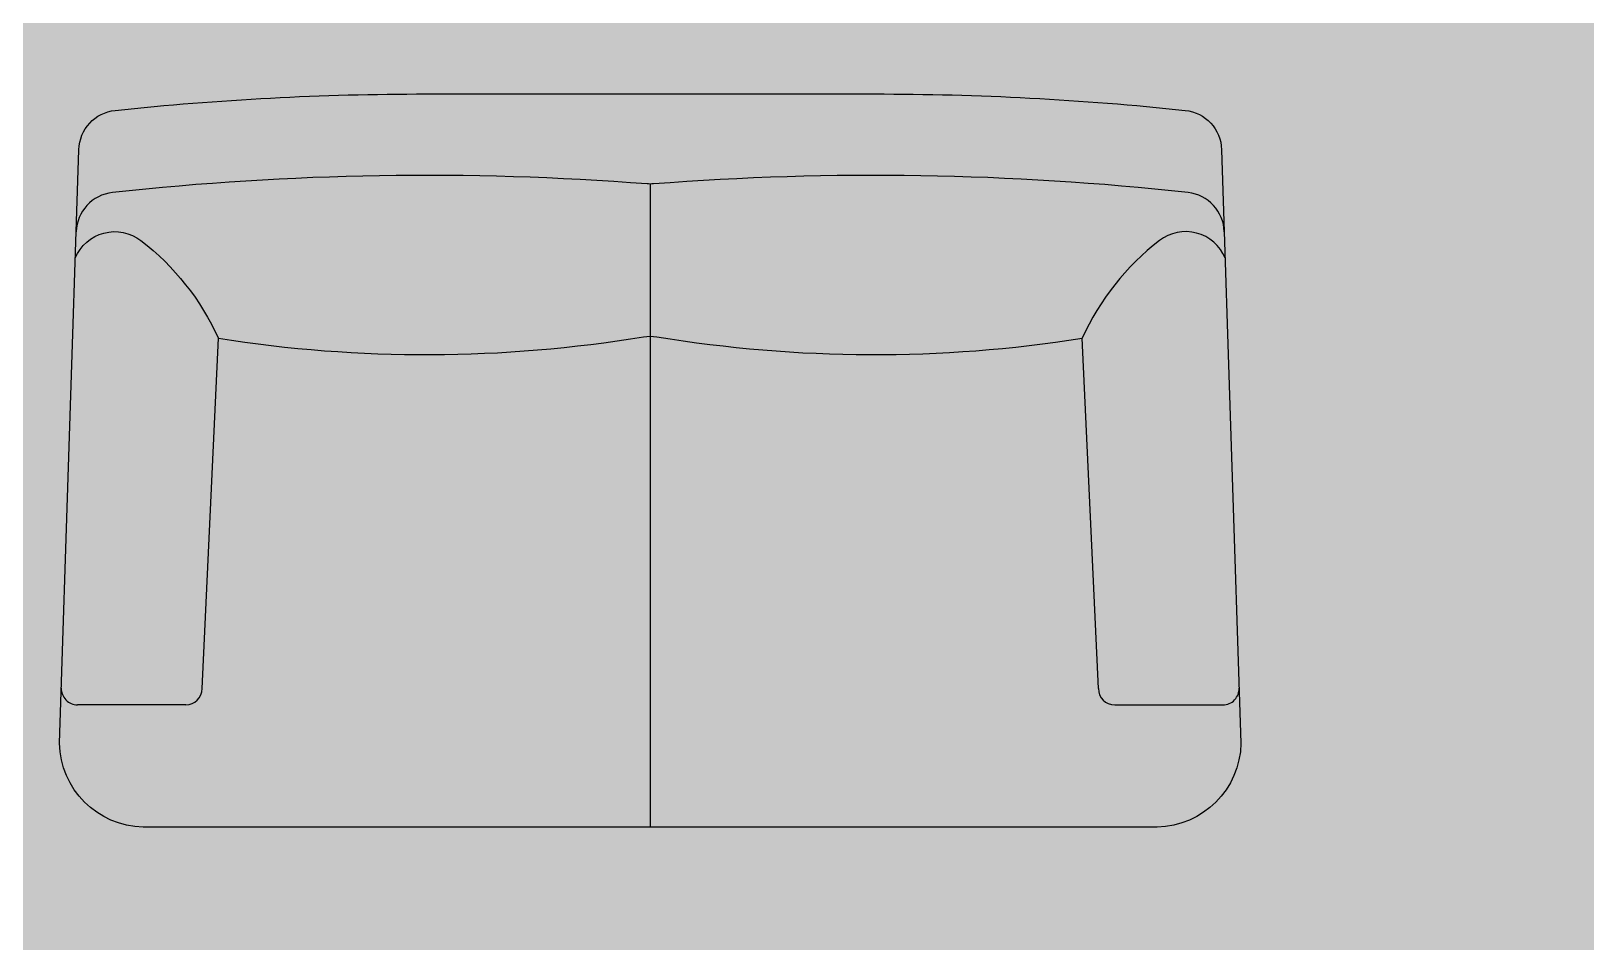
# Model space of a CAD drawing. Header units: millimetres. Extents: x 11706 to 69606, y 10911 to 38811.
# Drawn here: x 64398 to 66306, y 26303 to 27421 of the extents above; entities that cross this region are included whole.
import ezdxf

# ---------------------------------------------------------------- set-up
doc = ezdxf.new("R2010")
doc.units = ezdxf.units.MM
for name, color, linetype in [('floor', 172, 'Continuous'), ('Furniture', 34, 'Continuous'), ('wall', 5, 'Continuous')]:
    doc.layers.add(name, color=color, linetype=linetype)

# ---------------------------------------------------------------- blocks, each defined once
blk = doc.blocks.new('dad22121')
h = blk.add_hatch(color=254)
edge = h.paths.add_edge_path()
edge.add_line((622.1020491434319, -900), (-622.1020491421514, -900))
edge.add_arc((-619.9803540016932, -794.9794796167129), 105.0419501525246, 181.1807468974164, 268.84262959426053, ccw=False)
edge.add_line((-724.9999999993597, -797.1440226101113), (-701.2407856043574, -68.4274961748597))
edge.add_arc((-651.2611812813223, -69.85548486980964), 50.00000000000055, 96.04144833626941, 178.3634229583763, ccw=False)
edge.add_arc((-274.9999999993331, -3624.999999999952), 3624.999999999952, 90.00000000000028, 96.04144833627788, ccw=False)
edge.add_line((-274.9999999993597, 0), (275.0000000006403, 0))
edge.add_arc((275.0000000006128, -3624.999999999968), 3624.999999999968, 83.95855166372212, 89.9999999999996, ccw=False)
edge.add_arc((651.2611812826026, -69.85548486980987), 50.00000000000079, 1.636577041623923, 83.9585516637303, ccw=False)
edge.add_line((701.2407856056379, -68.4274961748597), (725.0000000006403, -797.1440226101113))
edge.add_arc((619.9803540029745, -794.9794796167137), 105.0419501525238, 271.157370405739, 358.81925310258396, ccw=False)
at = {"color": 0, "linetype": 'ByBlock'}
for p, q in [((5.82077e-11, -110.5926158753282), (4.365575e-10, -900)), ((-549.9999999993597, -730), (-529.9999999993597, -300)), ((550.0000000006403, -730), (530.0000000006403, -300)), ((-569.9999999993597, -750), (-702.8001958053646, -750)), ((570.0000000006403, -750), (702.8001958066452, -750))]:
    blk.add_line(p, q, dxfattribs=at)
blk.add_lwpolyline([(622.1020491434319, -900), (-622.1020491421514, -900, -0.4023111055813555), (-724.9999999993597, -797.1440226101113), (-701.2407856043574, -68.4274961748597, -0.3754867891167514), (-656.5235754251189, -20.13318395889655, -0.0263668989236084), (-274.9999999993597, 0), (275.0000000006403, 0, -0.0263668989236083), (656.5235754263995, -20.13318395889655, -0.375486789116749), (701.2407856056379, -68.4274961748597), (725.0000000006403, -797.1440226101113, -0.4023111055813599)], format="xyb", close=True, dxfattribs=at)
for points in [[(704.5251146457449, -169.160828935157, 0.3731986370762984), (660.0128444095753, -121.0893119772372, 0.0466440295326995), (3.846153846767265, -110.4444674015394, -0.0385186031840097), (-3.846153845486697, -110.4444674015394, 0.0466440295326985), (-660.0128444082948, -121.0893119772372, 0.3731986370762985), (-704.5251146444643, -169.160828935157)], [(-705.573785162167, -201.3244991782994, -0.4935908991952783), (-624.9999999993597, -180, -0.1220350289737139), (-529.9999999993597, -300, 0.6438126311632374)], [(705.5737851634476, -201.3244991782994, 0.4935908991952861), (625.0000000006403, -180, 0.1220350289737139), (530.0000000006403, -300, -0.6438126311632374)], [(-529.9999999993597, -300, 0.0802765369676044), (-8.15721171606856, -298.0862712522649, -0.0821222446700056), (8.157211717349128, -298.0862712522649, 0.0802765369676039), (530.0000000006403, -300)]]:
    blk.add_lwpolyline(points, format="xyb", dxfattribs=at)
for centre, start, end in [((-702.8001958053646, -730), 178.1325788594552, 270), ((-569.9999999993597, -730), 270, 0), ((570.0000000006403, -730), 180, 270), ((702.8001958066452, -730), 270, 1.867421140544821)]:
    blk.add_arc(centre, 20, start, end, dxfattribs=at)

msp = doc.modelspace()

# ---------------------------------------------------------------- hatches: boundary and pattern name
at = {"layer": 'floor', "true_color": 0xfef4cd}
h = msp.add_hatch(color=254, dxfattribs=at)
h.paths.add_polyline_path([(43806.45270171808, 27460.52869118989), (48531.45270171807, 27460.52869118989), (48531.45270171807, 22685.52869118989), (48306.45270171807, 22685.52869118989), (48306.45270171807, 22085.52869118989), (48906.45270171807, 22085.52869118989), (48906.45270171807, 22685.52869118989), (48681.45270171761, 22685.52869118989), (48681.45270171761, 27460.52869118995), (63331.45270171807, 27460.52869118995), (63331.45270171807, 22685.52869118983), (63106.45270171807, 22685.52869118983), (63106.45270171807, 22085.52869118989), (63706.45270171807, 22085.52869118989), (63706.45270171807, 22310.52869118989), (63856.53426844184, 22310.52869118989), (63856.53426844184, 22460.52869118989), (63706.45270171807, 22460.52869118989), (63706.45270171807, 22685.52869118989), (63481.45270171761, 22685.52869118983), (63481.45270171761, 27460.52869118995), (68906.45270171773, 27460.52869118995), (68906.45270171773, 22460.52869118989), (64667.25238322745, 22460.52869118989), (64667.25238322745, 22311.13799078821), (65306.45270171807, 22311.13799078821), (65306.45270171807, 20885.52869118989), (65406.45270171806, 20885.52869118989), (65406.45270171806, 22311.13799078821), (68906.45270171808, 22311.13799078821), (68906.45270171773, 19785.52869118989), (65406.45270171807, 19785.52869118887), (65406.45270171807, 19885.52869118989), (65306.45270171804, 19885.52869118989), (65306.45270171804, 19585.52869118989), (65406.45270171807, 19585.52869118989), (65406.45270171806, 18585.52869118989), (65306.45270171807, 18585.52869118989), (65306.45270171807, 17010.52869118995), (64906.45270171807, 17010.52869118995), (64906.45270171807, 16760.52869118989), (63906.45270171807, 16760.52869118986), (63906.45270171807, 17010.52869118995), (63706.45270171807, 17010.52869118995), (63706.45270171807, 17085.52869118989), (63106.45270171807, 17085.52869118989), (63106.45270171807, 16485.52869118989), (63506.45270171807, 16485.52869118989), (63506.45270171807, 11710.52869118995), (56081.45270171761, 11710.52869118995), (56081.45270171761, 16485.52869118989), (56306.45270171807, 16485.52869118989), (56306.45270171807, 17085.52869118989), (55706.45270171807, 17085.52869118989), (55706.45270171807, 16485.52869118989), (55931.45270171807, 16485.52869118989), (55931.45270171807, 11710.52869118983), (48681.45270171761, 11710.52869118983), (48681.45270171761, 16485.52869118989), (48906.45270171807, 16485.52869118989), (48906.45270171807, 17085.52869118989), (48306.45270171807, 17085.52869118989), (48306.45270171807, 16485.52869118989), (48531.45270171807, 16485.52869118989), (48531.45270171807, 11710.52869118983), (43806.45270171808, 11710.52869118995)])
h.paths.add_polyline_path([(48606.45270171807, 20751.88628893066), (48506.45270171807, 20751.88628893066), (48506.45270171807, 18419.17109344911), (48606.45270171807, 18419.17109344911)], flags=16)
h.paths.add_polyline_path([(55706.45270171807, 22685.52869118989), (56306.45270171807, 22685.52869118989), (56306.45270171807, 22085.52869118989), (55706.45270171807, 22085.52869118989)], flags=16)
at = {"layer": 'wall', "true_color": 0x706e6b}
h = msp.add_hatch(color=8, dxfattribs=at)
h.paths.add_polyline_path([(12406.45270171808, 15910.52869118989), (16506.45270171825, 15910.52869118989), (16506.45270171825, 16010.52869118989), (16606.45270171825, 16010.52869118989), (16606.45270171825, 14810.52869118989), (16506.45270171825, 14810.52869118989), (16506.45270171825, 15810.52869118989), (12406.45270171808, 15810.52869118989)])
h.paths.add_polyline_path([(68906.45270171773, 19785.52869118989), (65406.45270171807, 19785.52869118989), (65406.45270171804, 19885.52869118989), (65306.45270171804, 19885.52869118989), (65306.45270171809, 19585.52869118989), (65406.45270171807, 19585.52869118989), (65406.45270171807, 19685.52869118989), (68906.45270171808, 19685.52869118989)])
h.paths.add_polyline_path([(68906.45270171808, 22460.52869118989), (64667.25238322745, 22460.52869118989), (64667.25238322745, 22311.13799078821), (65306.45270171807, 22311.13799078821), (65306.45270171804, 20885.5286911899), (65406.45270171806, 20885.5286911899), (65406.45270171807, 22311.13799078821), (68906.45270171808, 22311.13799078821)])
h.paths.add_polyline_path([(16606.45270171825, 13910.52869118989), (16506.45270171825, 13910.52869118989), (16506.45270171825, 11710.52869119024), (16606.45270171825, 11710.52869119024)])
h.paths.add_polyline_path([(65406.45270171807, 18585.52869118989), (65306.45270171807, 18585.52869118989), (65306.45270171807, 17010.52869118995), (65406.45270171807, 17010.52869118995)])
h.paths.add_polyline_path([(63706.45270171807, 16485.52869118989), (63506.45270171807, 16485.52869118989), (63506.45270171807, 11710.52869118995), (63706.45270171807, 11710.52869118995)])
h.paths.add_polyline_path([(63906.45270171807, 17010.52869118995), (63706.45270171807, 17010.52869118995), (63706.45270171807, 16760.52869118995), (63906.45270171807, 16760.52869118995)])
h.paths.add_polyline_path([(66906.45270171808, 17010.52869118995), (64906.45270171807, 17010.52869118995), (64906.45270171807, 16760.52869118989), (66906.45270171808, 16760.52869118989)])
h.paths.add_polyline_path([(63481.45270171761, 27460.52869118995), (63331.45270171807, 27460.52869118995), (63331.45270171807, 22685.52869118983), (63481.45270171761, 22685.52869118983)], flags=16)
h.paths.add_polyline_path([(63856.53426844184, 22460.52869118989), (63706.45270171807, 22460.52869118989), (63706.45270171807, 22310.52869118989), (63856.53426844184, 22310.52869118989)], flags=17)
h.paths.add_polyline_path([(56081.45270171761, 16485.52869118989), (55931.45270171807, 16485.52869118989), (55931.45270171807, 11710.52869118983), (56081.45270171761, 11710.52869118983)])
h.paths.add_polyline_path([(48681.45270171761, 16485.52869118989), (48531.45270171807, 16485.52869118989), (48531.45270171807, 11710.52869118983), (48681.45270171761, 11710.52869118983)])
h.paths.add_polyline_path([(48681.45270171761, 27460.52869118995), (48531.45270171807, 27460.52869118995), (48531.45270171807, 22685.52869118989), (48681.45270171761, 22685.52869118989)], flags=16)
h.paths.add_polyline_path([(19056.45270171807, 22085.52869118989), (18956.45270171807, 22085.52869118989), (18956.45270171807, 17085.52869118989), (19056.45270171807, 17085.52869118989)])
h.paths.add_polyline_path([(26806.45270171808, 13826.67042347346), (26706.45270171808, 13826.67042347346), (26706.45270171808, 11710.52869118995), (26806.45270171808, 11710.52869118995)])
h.paths.add_polyline_path([(18706.45270171807, 22435.52869118989), (12406.45270171808, 22435.52869118989), (12406.45270171808, 22335.52869118989), (18706.45270171807, 22335.52869118989)])
h.paths.add_polyline_path([(26106.45270171808, 22435.52869118989), (19306.45270171807, 22435.52869118989), (19306.45270171807, 22335.52869118989), (26106.45270171808, 22335.52869118989)], flags=17)
h.paths.add_polyline_path([(12406.45270171808, 18085.52869118989), (12406.45270171808, 18185.52869118989), (16606.45270171825, 18185.52869118989), (16606.45270171825, 16910.52869118989), (16506.45270171825, 16910.52869118989), (16506.45270171825, 18085.52869118989)])
h.paths.add_polyline_path([(31206.45270171808, 16835.52869118989), (28206.45270171808, 16835.52869118989), (28206.45270171808, 16735.52869118995), (31206.45270171808, 16735.52869118995)])
h.paths.add_polyline_path([(19306.45270171807, 22956.78820211475), (19206.45270171807, 22956.78820211475), (19206.45270171807, 22685.52869118989), (19306.45270171807, 22685.52869118989)], flags=17)
h.paths.add_polyline_path([(28206.45270171808, 22435.52869118989), (31206.45270171808, 22435.52869118989), (31206.45270171808, 22335.52869118989), (28206.45270171808, 22335.52869118989)], flags=17)
h.paths.add_polyline_path([(69506.45270171808, 20085.52869118989), (68906.45270171808, 20085.52869118989), (68906.45270171808, 19485.52869118989), (69506.45270171808, 19485.52869118989)])
h.paths.add_polyline_path([(66906.45270171808, 15610.52869118995), (66906.45270171808, 17010.52869118989), (68906.45270171808, 17010.52869118995), (68906.45270171808, 17885.52869118989), (69606.45270171808, 17885.52869118989), (69606.45270171808, 16310.52869118995), (67606.45270171808, 16310.52869118995), (67606.45270171808, 15610.52869118995)])
h.paths.add_polyline_path([(48606.45270171807, 20751.88628893066), (48506.45270171807, 20751.88628893066), (48506.45270171807, 18419.17109344911), (48606.45270171807, 18419.17109344911)])
h.paths.add_polyline_path([(43506.45270171808, 11710.52869118995), (44106.45270171808, 11710.52869118995), (44106.45270171808, 11010.52869118994), (43506.45270171808, 11010.52869118994)])
h.paths.add_polyline_path([(63106.45270171807, 22685.52869118989), (63706.45270171807, 22685.52869118989), (63706.45270171807, 22085.52869118989), (63106.45270171807, 22085.52869118989)], flags=17)
h.paths.add_polyline_path([(69606.45270171802, 23085.52869119006), (68906.45270171808, 23085.52869119006), (68906.45270171808, 21685.52869118989), (69606.45270171802, 21685.52869118989)])
h.paths.add_polyline_path([(65706.45270171808, 11710.52869118995), (66906.45270171808, 11710.52869118995), (66906.45270171808, 14610.52869118995), (67606.45270171808, 14610.52869118995), (67606.45270171808, 10910.52869118994), (65706.45270171808, 10910.52869118994)])
h.paths.add_polyline_path([(62706.45270171807, 11710.52869118995), (64106.4527017179, 11710.52869118995), (64106.4527017179, 10910.52869118994), (62706.45270171807, 10910.52869118994)])
h.paths.add_polyline_path([(55306.45270171807, 11710.52869118983), (56706.4527017179, 11710.52869118983), (56706.4527017179, 10910.52869118983), (55306.45270171807, 10910.52869118983)])
h.paths.add_polyline_path([(47906.45270171807, 11710.52869118983), (49306.4527017179, 11710.52869118983), (49306.4527017179, 10910.52869118983), (47906.45270171807, 10910.52869118983)])
h.paths.add_polyline_path([(60506.45270171807, 11710.52869118995), (61106.45270171807, 11710.52869118995), (61106.45270171807, 11010.52869118994), (60506.45270171807, 11010.52869118994)])
h.paths.add_polyline_path([(58306.45270171807, 11710.52869118995), (58906.45270171807, 11710.52869118995), (58906.45270171807, 11010.52869118994), (58306.45270171807, 11010.52869118994)])
h.paths.add_polyline_path([(53106.45270171807, 11710.52869118995), (53706.45270171807, 11710.52869118995), (53706.45270171807, 11010.52869118994), (53106.45270171807, 11010.52869118994)])
h.paths.add_polyline_path([(50906.45270171807, 11710.52869118995), (51506.45270171807, 11710.52869118995), (51506.45270171807, 11010.52869118994), (50906.45270171807, 11010.52869118994)])
h.paths.add_polyline_path([(45706.45270171807, 11710.52869118995), (46306.45270171807, 11710.52869118995), (46306.45270171807, 11010.52869118994), (45706.45270171807, 11010.52869118994)])
h.paths.add_polyline_path([(48306.45270171807, 17085.52869118989), (48906.45270171807, 17085.52869118989), (48906.45270171807, 16485.52869118989), (48306.45270171807, 16485.52869118989)])
h.paths.add_polyline_path([(55706.45270171807, 17085.52869118989), (56306.45270171807, 17085.52869118989), (56306.45270171807, 16485.52869118989), (55706.45270171807, 16485.52869118989)])
h.paths.add_polyline_path([(63106.45270171807, 17085.52869118989), (63706.45270171807, 17085.52869118989), (63706.45270171807, 16485.52869118989), (63106.45270171807, 16485.52869118989)])
h.paths.add_polyline_path([(55706.45270171807, 22685.52869118989), (56306.45270171807, 22685.52869118989), (56306.45270171807, 22085.52869118989), (55706.45270171807, 22085.52869118989)], flags=17)
h.paths.add_polyline_path([(48306.45270171807, 22685.52869118989), (48906.45270171807, 22685.52869118989), (48906.45270171807, 22085.52869118989), (48306.45270171807, 22085.52869118989)], flags=17)
h.paths.add_polyline_path([(40506.45270171808, 11710.52869118983), (41906.45270171796, 11710.52869118983), (41906.45270171796, 10910.52869118983), (40506.45270171808, 10910.52869118983)])
h.paths.add_polyline_path([(33506.45270171808, 17085.52869118989), (34106.45270171808, 17085.52869118989), (34106.45270171808, 16485.52869118989), (33506.45270171808, 16485.52869118989)])
h.paths.add_polyline_path([(40906.45270171808, 17085.52869118989), (41506.45270171808, 17085.52869118989), (41506.45270171808, 16485.52869118989), (40906.45270171808, 16485.52869118989)])
h.paths.add_polyline_path([(40906.45270171808, 22685.52869118989), (41506.45270171808, 22685.52869118989), (41506.45270171808, 22085.52869118989), (40906.45270171808, 22085.52869118989)], flags=17)
h.paths.add_polyline_path([(33506.45270171808, 22685.52869118989), (34106.45270171808, 22685.52869118989), (34106.45270171808, 22085.52869118989), (33506.45270171808, 22085.52869118989)], flags=17)
h.paths.add_polyline_path([(26406.45270171808, 20751.88628893066), (26506.45270171808, 20751.88628893066), (26506.45270171808, 18419.17109344911), (26406.45270171808, 18419.17109344911)])
h.paths.add_polyline_path([(33106.45270171808, 11710.52869118983), (34506.4527017179, 11710.52869118983), (34506.4527017179, 10910.52869118983), (33106.45270171808, 10910.52869118983)])
h.paths.add_polyline_path([(38306.45270171808, 11710.52869118995), (38906.45270171808, 11710.52869118995), (38906.45270171808, 11010.52869118994), (38306.45270171808, 11010.52869118994)])
h.paths.add_polyline_path([(36106.45270171808, 11710.52869118995), (36706.45270171808, 11710.52869118995), (36706.45270171808, 11010.52869118994), (36106.45270171808, 11010.52869118994)])
h.paths.add_polyline_path([(30906.45270171808, 11710.52869118995), (31506.45270171808, 11710.52869118995), (31506.45270171808, 11010.52869118994), (30906.45270171808, 11010.52869118994)])
h.paths.add_polyline_path([(11746.45270171808, 20385.52869118989), (12406.45270171808, 20385.52869118989), (12406.45270171808, 20985.52869118989), (11746.45270171808, 20985.52869118989)])
h.paths.add_polyline_path([(12406.45270171808, 20985.52869118989), (11706.45270171808, 20985.52869118989), (11706.45270171808, 23360.52869118989), (12406.45270171808, 23360.52869118989)])
h.paths.add_polyline_path([(11746.45270171808, 18785.52869118989), (12406.45270171808, 18785.52869118989), (12406.45270171808, 18185.52869118989), (11746.45270171808, 18185.52869118989)])
h.paths.add_polyline_path([(11746.45270171808, 15210.52869118989), (12406.45270171808, 15210.52869118989), (12406.45270171808, 15810.52869118989), (11746.45270171808, 15810.52869118989)])
h.paths.add_polyline_path([(11746.45270171808, 13610.52869118989), (12406.45270171808, 13610.52869118989), (12406.45270171808, 13010.52869118989), (11746.45270171808, 13010.52869118989)])
h.paths.add_polyline_path([(12406.45270171808, 18185.52869118989), (11706.45270171808, 18185.52869118989), (11706.45270171808, 15810.52869118989), (12406.45270171808, 15810.52869118989)])
h.paths.add_polyline_path([(25706.45270171808, 11710.52869118995), (27106.4527017179, 11710.52869118995), (27106.4527017179, 10910.52869118994), (25706.45270171808, 10910.52869118994)])
h.paths.add_polyline_path([(18306.45270171825, 11710.52869118995), (19706.45270171807, 11710.52869118995), (19706.45270171807, 10910.52869118994), (18306.45270171825, 10910.52869118994)])
h.paths.add_polyline_path([(28706.45270171808, 11710.52869118995), (29306.45270171808, 11710.52869118995), (29306.45270171808, 11010.52869118994), (28706.45270171808, 11010.52869118994)])
h.paths.add_polyline_path([(23506.45270171808, 11710.52869118995), (24106.45270171808, 11710.52869118995), (24106.45270171808, 11010.52869118994), (23506.45270171808, 11010.52869118994)])
h.paths.add_polyline_path([(21306.45270171807, 11710.52869118995), (21906.45270171807, 11710.52869118995), (21906.45270171807, 11010.52869118994), (21306.45270171807, 11010.52869118994)])
h.paths.add_polyline_path([(16306.45270171825, 11710.52869119024), (16906.45270171825, 11710.52869119024), (16906.45270171825, 11010.52869119024), (16306.45270171825, 11010.52869119024)])
h.paths.add_polyline_path([(14306.45270171825, 11710.52869118995), (14906.45270171825, 11710.52869118995), (14906.45270171825, 11010.52869118994), (14306.45270171825, 11010.52869118994)])
h.paths.add_polyline_path([(11706.45270171808, 13010.52869118989), (12406.45270171808, 13010.52869118989), (12406.45270171808, 11710.52869118995), (12906.45270171825, 11710.52869119064), (12906.45270171813, 10910.52869119064), (11706.45270171808, 10910.52869119064)])
h.paths.add_polyline_path([(18706.45270171807, 17085.52869118989), (19306.45270171807, 17085.52869118989), (19306.45270171807, 16485.52869118989), (18706.45270171807, 16485.52869118989)])
h.paths.add_polyline_path([(26106.45270171808, 17085.52869118989), (26706.45270171808, 17085.52869118989), (26706.45270171808, 16485.52869118989), (26106.45270171808, 16485.52869118989)])
h.paths.add_polyline_path([(26106.45270171808, 22685.52869118989), (26706.45270171808, 22685.52869118989), (26706.45270171808, 22085.52869118989), (26106.45270171808, 22085.52869118989)], flags=17)
h.paths.add_polyline_path([(18706.45270171807, 22685.52869118989), (19306.45270171807, 22685.52869118989), (19306.45270171807, 22085.52869118989), (18706.45270171807, 22085.52869118989)], flags=17)
h.paths.add_polyline_path([(14306.45270171808, 31260.52869118995), (14406.45270171808, 31260.52869118995), (14406.45270171808, 30060.52869118995), (14906.45270171808, 30060.52869118995), (14906.45270171808, 29960.52869118995), (14306.45270171808, 29960.52869118995)], flags=17)
h.paths.add_polyline_path([(26456.45270171799, 27460.52869118983), (26356.45270171808, 27460.52869118983), (26356.45270171808, 23766.78820211467), (26456.45270171799, 23766.78820211467)], flags=17)
h.paths.add_polyline_path([(19306.45270171816, 27460.52869118983), (19206.4527017181, 27460.52869118983), (19206.4527017181, 23766.78820211475), (19306.45270171816, 23766.78820211475)], flags=17)
h.paths.add_polyline_path([(11706.45270171808, 28260.52869118995), (12606.45270171808, 28260.52869118995), (12606.45270171808, 27460.52869118995), (12406.45270171808, 27460.52869118995), (12406.45270171808, 26160.52869118989), (11706.45270171808, 26160.52869118983)])
h.paths.add_polyline_path([(16906.45270171825, 27460.52869118954), (13406.45270171808, 27460.52869118954), (13406.45270171808, 28260.52869118995), (16906.45270171825, 28260.52869118995)])
h.paths.add_polyline_path([(11906.45270171808, 30560.52869118995), (11906.45270171808, 31860.52869118995), (15506.45270171808, 31860.52869118995), (15506.45270171808, 28260.52869118995), (14906.45270171808, 28260.52869118995), (14906.45270171808, 31260.52869118995), (12506.45270171808, 31260.52869118995), (12506.45270171808, 30560.52869118995)])
h.paths.add_polyline_path([(12506.45270171808, 29560.52869118995), (11906.45270171808, 29560.52869118995), (11906.45270171808, 28260.52869118995), (12506.45270171808, 28260.52869118995)], flags=17)
h.paths.add_polyline_path([(33106.45270171808, 27460.52869118995), (34506.4527017179, 27460.52869118995), (34506.4527017179, 28260.52869118995), (33106.45270171808, 28260.52869118995)], flags=16)
h.paths.add_polyline_path([(11746.45270171808, 23960.52869118989), (12406.45270171808, 23960.52869118989), (12406.45270171808, 23360.52869118989), (11746.45270171808, 23360.52869118989)])
h.paths.add_polyline_path([(11746.45270171808, 25560.52869118989), (12406.45270171808, 25560.52869118989), (12406.45270171808, 26160.52869118989), (11746.45270171808, 26160.52869118989)])
h.paths.add_polyline_path([(25706.45270171808, 27460.52869118983), (27106.4527017179, 27460.52869118983), (27106.4527017179, 28260.52869118983), (25706.45270171808, 28260.52869118983)], flags=17)
h.paths.add_polyline_path([(18306.45270171825, 27460.52869118983), (19706.45270171807, 27460.52869118983), (19706.45270171807, 28260.52869118983), (18306.45270171825, 28260.52869118983)], flags=17)
h.paths.add_polyline_path([(23506.45270171808, 27460.52869118983), (24106.45270171808, 27460.52869118983), (24106.45270171808, 28160.52869118983), (23506.45270171808, 28160.52869118983)], flags=17)
h.paths.add_polyline_path([(21306.45270171807, 27460.52869118983), (21906.45270171807, 27460.52869118983), (21906.45270171807, 28160.52869118983), (21306.45270171807, 28160.52869118983)], flags=17)
h.paths.add_polyline_path([(30906.45270171808, 27460.52869118983), (31506.45270171808, 27460.52869118983), (31506.45270171808, 28160.52869118983), (30906.45270171808, 28160.52869118983)], flags=17)
h.paths.add_polyline_path([(28706.45270171808, 27460.52869118983), (29306.45270171808, 27460.52869118983), (29306.45270171808, 28160.52869118983), (28706.45270171808, 28160.52869118983)], flags=17)
h.paths.add_polyline_path([(47906.45270171807, 27660.52869118995), (46306.4527017179, 27660.52869118995), (46306.4527017179, 27460.52869118995), (47906.45270171807, 27460.52869118995)], flags=17)
h.paths.add_polyline_path([(45706.4527017179, 27660.52869119047), (44106.4527017179, 27660.52869119047), (44106.4527017179, 27460.52869119082), (45706.4527017179, 27460.52869119082)], flags=17)
h.paths.add_polyline_path([(43006.45270171808, 27460.52869118989), (43006.45270171808, 28260.52869118995), (43406.45270171808, 28260.52869118995), (43406.45270171813, 29360.52869118995), (44106.45270171808, 29360.52869118995), (44106.45270171808, 28260.52869118995), (44106.4527017179, 27460.52869118995)], flags=16)
h.paths.add_polyline_path([(46306.4527017179, 27460.52869118995), (45706.4527017179, 27460.52869118995), (45706.4527017179, 28160.52869118983), (46306.4527017179, 28160.52869118983)], flags=16)
h.paths.add_polyline_path([(55306.45270171807, 27460.52869118995), (56706.4527017179, 27460.52869118995), (56706.4527017179, 28260.52869118995), (55306.45270171807, 28260.52869118995)], flags=16)
h.paths.add_polyline_path([(47906.45270171807, 27460.52869118995), (49306.4527017179, 27460.52869118995), (49306.4527017179, 28260.52869118995), (47906.45270171807, 28260.52869118995)], flags=16)
h.paths.add_polyline_path([(53106.45270171807, 27460.52869118995), (53706.45270171807, 27460.52869118995), (53706.4527017179, 28160.52869118983), (53106.4527017179, 28160.52869118983)], flags=16)
h.paths.add_polyline_path([(50906.45270171807, 27460.52869118995), (51506.45270171807, 27460.52869118995), (51506.45270171807, 28160.52869118983), (50906.45270171807, 28160.52869118983)], flags=16)
h.paths.add_polyline_path([(38306.45270171808, 27460.52869118995), (38306.45270171808, 28260.52869118995), (38406.45270171808, 28260.52869118995), (38406.45270171808, 29160.52869118995), (39106.45270171808, 29160.52869118995), (39106.45270171808, 28260.52869118995), (39406.45270171808, 28260.52869118995), (39406.45270171808, 27460.52869118995)], flags=16)
h.paths.add_polyline_path([(40969.20549999605, 28260.52869118998), (41451.69990344022, 28260.52869118998), (41451.69990344022, 27460.52869118998), (40969.20549999605, 27460.52869118998)], flags=17)
h.paths.add_polyline_path([(67906.45270171826, 27460.52869118995), (67906.45270171826, 28260.52869118995), (69606.45270171808, 28260.52869118995), (69606.45270171773, 26885.52869118995), (68906.45270171773, 26885.52869118989), (68906.45270171773, 27460.52869118995)])
h.paths.add_polyline_path([(65706.45270171808, 27460.52869118995), (66306.45270171808, 27460.52869118995), (66306.45270171808, 28160.52869118983), (65706.45270171808, 28160.52869118983)])
h.paths.add_polyline_path([(62706.45270171807, 27460.52869118995), (64106.4527017179, 27460.52869118995), (64106.4527017179, 28260.52869118995), (62706.45270171807, 28260.52869118995)], flags=16)
h.paths.add_polyline_path([(60506.45270171807, 27460.52869118995), (61106.45270171807, 27460.52869118995), (61106.4527017179, 28160.52869118983), (60506.4527017179, 28160.52869118983)], flags=16)
h.paths.add_polyline_path([(58306.45270171807, 27460.52869118995), (58906.45270171807, 27460.52869118995), (58906.4527017179, 28160.52869118983), (58306.4527017179, 28160.52869118983)], flags=16)
h.paths.add_polyline_path([(69506.45270171796, 25285.52869118995), (68906.45270171808, 25285.52869118995), (68906.45270171808, 24685.52869119006), (69506.45270171796, 24685.52869119006)])
h.paths.add_polyline_path([(48906.45270171807, 31560.52869118995), (48606.45270171807, 31560.52869118995), (48606.45270171807, 31260.52869118995), (48906.45270171807, 31260.52869118995)])
h.paths.add_polyline_path([(48906.45270171807, 38810.52869118995), (48606.45270171807, 38810.52869118995), (48606.45270171807, 38510.52869118995), (48906.45270171807, 38510.52869118995)])
h.paths.add_polyline_path([(45106.45270171807, 33360.52869118995), (45106.4527017181, 38810.52869118995), (44256.45270171808, 38810.52869118995), (44256.45270171808, 38110.52869118995), (44406.45270171808, 38110.52869118995), (44406.45270171811, 33360.52869118995)])
h.paths.add_polyline_path([(41106.45270171811, 32860.52869118995), (41506.45270171811, 32860.52869118995), (41506.45270171811, 33760.52869118995), (41106.45270171811, 33760.52869118992), (41106.45270171811, 38110.52869118995), (40756.45270171808, 38110.52869118995), (40756.45270171811, 38810.52869118995), (41756.45270171808, 38810.52869118995), (41756.45270171808, 38110.52869118995), (41606.45270171808, 38110.52869118995), (41606.45270171808, 31960.52869118995), (41706.45270171808, 31960.52869118995), (41706.45270171808, 31260.52869118995), (41106.45270171808, 31260.52869118995)])
h.paths.add_polyline_path([(43656.45270171808, 38760.52869118995), (43306.45270171808, 38760.52869118995), (43306.45270171808, 38110.52869118995), (43656.45270171808, 38110.52869118995)])
h.paths.add_polyline_path([(42706.45270171808, 38760.52869118995), (42356.45270171808, 38760.52869118995), (42356.45270171808, 38110.52869118989), (42706.45270171808, 38110.52869118989)])
h.paths.add_polyline_path([(33906.45270171808, 37485.52869118995), (33906.45270171808, 38810.52869118995), (39156.45270171808, 38810.52869118995), (39156.45270171808, 38110.52869118995), (34606.45270171808, 38110.52869118995), (34606.45270171808, 37485.52869118995)])
h.paths.add_polyline_path([(39106.45270171808, 31260.52869118995), (38406.45270171808, 31260.52869118995), (38406.45270171808, 30360.52869118995), (39106.45270171808, 30360.52869118995)])
h.paths.add_polyline_path([(33906.45270171808, 32585.52869118995), (34606.45270171808, 32585.52869118995), (34606.45270171808, 31960.52869118995), (39406.45270171808, 31960.52869118995), (39406.45270171808, 31260.52869118995), (33906.45270171808, 31260.52869118995)])
h.paths.add_polyline_path([(38556.45270171808, 34460.52869118995), (39156.45270171808, 34460.52869118995), (39156.45270171808, 33860.52869118995), (38556.45270171808, 33860.52869118995)])
h.paths.add_polyline_path([(38556.45270171808, 36210.52869118995), (39156.45270171808, 36210.52869118995), (39156.45270171808, 35610.52869118995), (38556.45270171808, 35610.52869118995)])
h.paths.add_polyline_path([(36506.45270171808, 34460.52869118995), (37106.45270171808, 34460.52869118995), (37106.45270171808, 33860.52869118995), (36506.45270171808, 33860.52869118995)])
h.paths.add_polyline_path([(36506.45270171808, 36210.52869118995), (37106.45270171808, 36210.52869118995), (37106.45270171808, 35610.52869118995), (36506.45270171808, 35610.52869118995)])
h.paths.add_polyline_path([(34606.45270171808, 36285.52869118995), (33906.45270171808, 36285.52869118995), (33906.45270171808, 33785.52869118995), (34606.45270171808, 33785.52869118995)])
h.paths.add_polyline_path([(41206.45270171808, 33760.52869118992), (41106.45270171811, 33760.52869118992), (41106.45270171811, 32860.52869118995), (41206.45270171808, 32860.52869118995)], flags=17)
h.paths.add_polyline_path([(42606.45270171808, 31260.52869118995), (43406.45270171808, 31260.52869118995), (43406.45270171808, 30360.52869118995), (44106.45270171808, 30360.52869118995), (44106.45270171808, 31260.52869118995), (45106.45270171807, 31260.52869118995), (45106.45270171807, 33360.52869118995), (44406.45270171811, 33360.52869118995), (44406.45270171808, 31960.52869118995), (42606.45270171808, 31960.52869118992)])
h.paths.add_polyline_path([(45206.45270171807, 31360.52869118995), (45106.45270171807, 31360.52869118995), (45106.45270171807, 31260.52869118995), (45206.45270171807, 31260.52869118995)])
h.paths.add_polyline_path([(45006.45270171808, 36635.52869118995), (44506.45270171808, 36635.52869118995), (44506.45270171808, 35635.52869118995), (45006.45270171808, 35635.52869118995)], flags=16)
h.paths.add_polyline_path([(45006.45270171808, 34435.52869118995), (44506.45270171808, 34435.52869118995), (44506.45270171808, 33435.52869118995), (45006.45270171808, 33435.52869118995)], flags=16)
edge = h.paths.add_edge_path()
edge.add_line((65406.45270171806, 20885.52869118989), (65306.45270171806, 20885.52869118989))
edge.add_line((65406.45270171806, 19885.52869118989), (65306.45270171806, 19885.52869118989))
edge.add_line((14406.45270171808, 30060.52869118995), (14575.31956385797, 31124.2887017323))

# ---------------------------------------------------------------- block references
at = {"layer": 'Furniture'}
msp.add_blockref('dad22121', (65158.13407612053, 27344.14902834175), dxfattribs=at)

doc.saveas('drawing.dxf')
